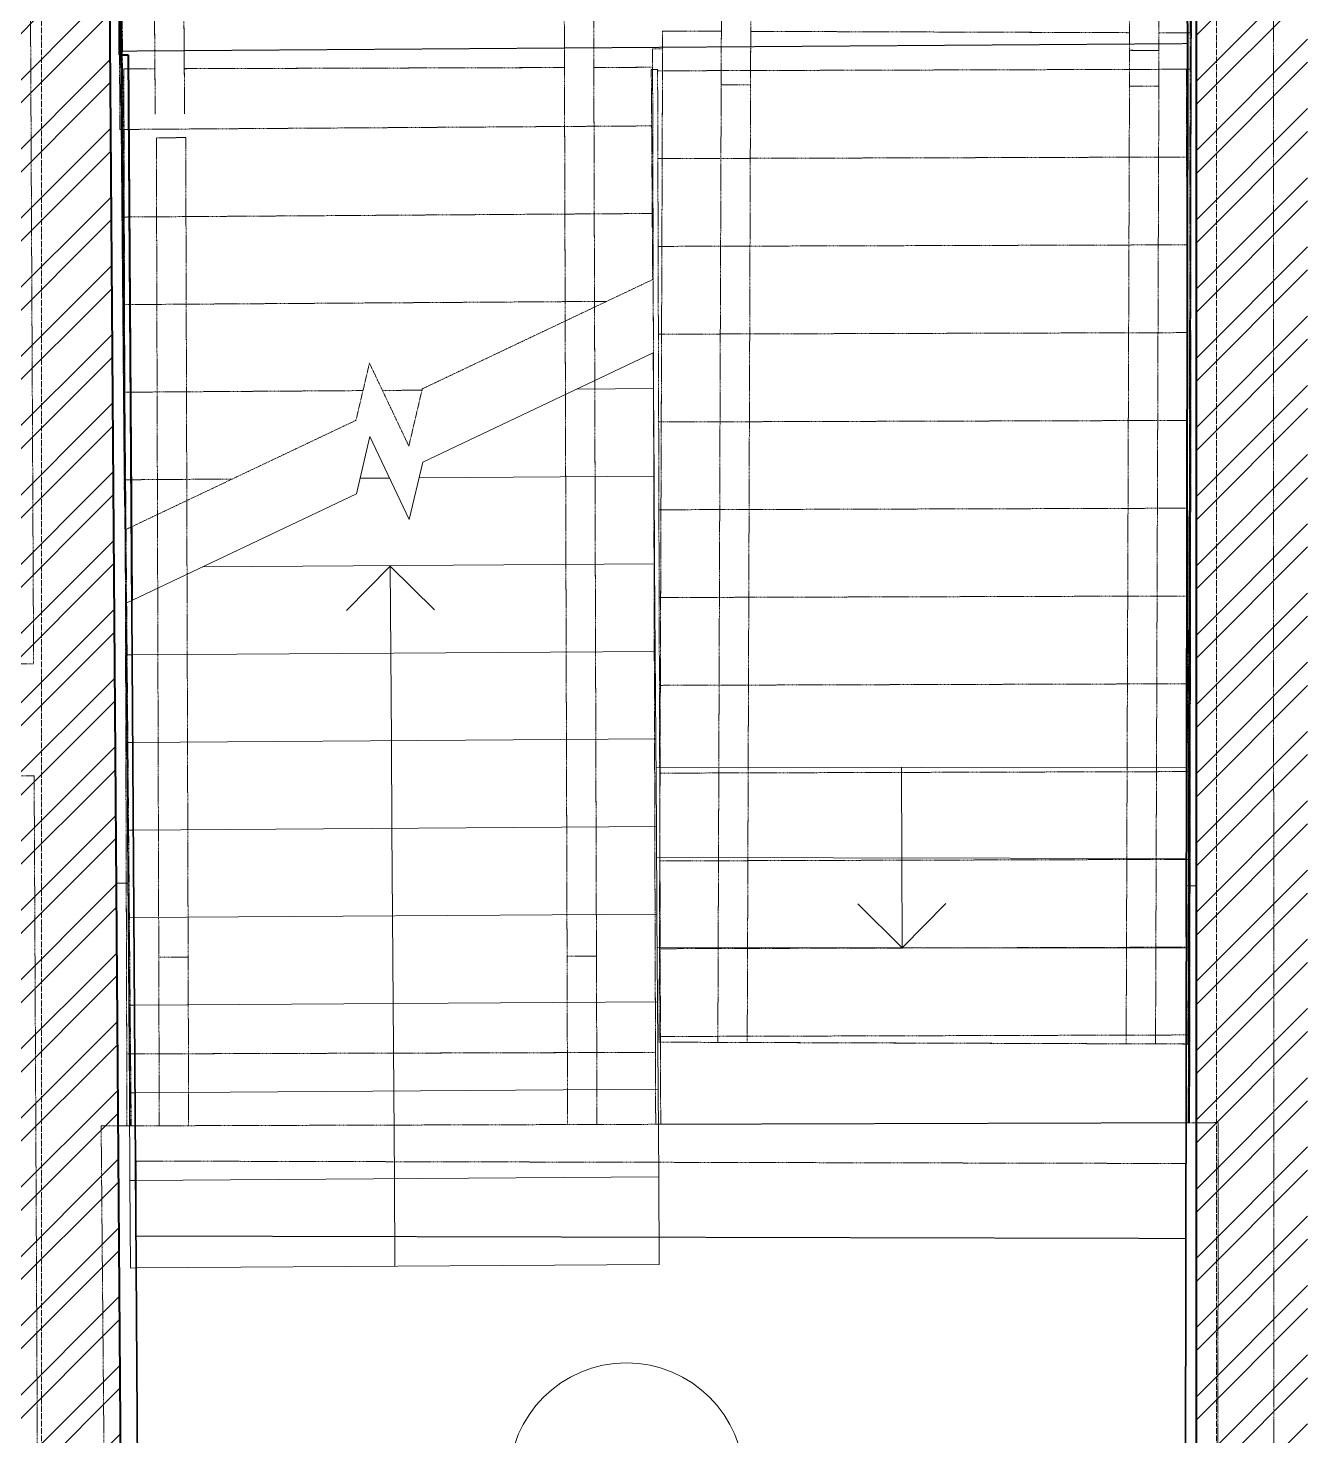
# Model space of a CAD drawing. Header units: millimetres. Extents: x 749182 to 2267578, y 70462 to 311449.
# Drawn here: x 2000584 to 2004927, y 89529 to 94322 of the extents above; entities that cross this region are included whole.
import ezdxf

# ---------------------------------------------------------------- set-up
doc = ezdxf.new("R2010")
doc.units = ezdxf.units.MM
for name, pattern in [('ADSK_Линия сетки', [25, 20, -2.5, 0, -2.5]), ('ADSK_Сверху', [4.5, 3, -1.5]), ('осеваяX2', [4, 2.5, -0.5, 0.5, -0.5])]:
    doc.linetypes.add(name, pattern=pattern)
for name, color, linetype, lineweight in [('Каркас', 7, 'Continuous', 9), ('Лестницы', 7, 'Continuous', 18), ('Марки помещений', 7, 'Continuous', 20), ('Оси', 165, 'осеваяX2', 13), ('Перекрытие', 7, 'Continuous', 18), ('Стены', 184, 'Continuous', 40), ('Стены внутренние', 7, 'Continuous', 18), ('Стены разрез', 7, 'Continuous', 35), ('Стрелки вверх', 7, 'Continuous', 18)]:
    doc.layers.add(name, color=color, linetype=linetype, lineweight=lineweight)
pattern_1 = [(45, (1958220.23, 75616.62), (-117.8655, 117.8655), []), (45, (1958298.8, 75616.62), (-117.8655, 117.8655), [])]

# ---------------------------------------------------------------- blocks, each defined once
blk = doc.blocks.new('Существующие стены 2 этаж - Существующие стены 2 этаж-699583-01 План 1-го этажа маркировочный')
at = {"layer": 'Стены', "color": 254, "linetype": 'ADSK_Сверху', "true_color": 0xe8c5d7}
for p, q in [((46315.7, 14978.7), (46325, 20337.6)), ((42694.2, 17077.2), (42680.7, 18627.3)), ((42680.7, 18627.3), (42712.5, 14968.1)), ((46320.4, 17676.5), (46315.7, 14978.7))]:
    blk.add_line(p, q, dxfattribs=at)
at = {"layer": 'Стены', "color": 254, "linetype": 'ADSK_Сверху', "true_color": 0xeacadb}
for p, q in [((42680.7, 18627.3), (42679.1, 18816.9)), ((42679.1, 18816.9), (42680.7, 18627.3))]:
    blk.add_line(p, q, dxfattribs=at)
blk = doc.blocks.new('Монолитная лестница - ___-819292-01 План 1-го этажа маркировочный')
at = {"layer": 'Лестницы', "color": 253, "linetype": 'ADSK_Сверху', "true_color": 0xaaaaaa}
for p, q in [((46113.3, 18508.1), (46113.7, 18630)), ((46213.7, 18629.6), (46113.7, 18630)), ((46213.7, 18629.6), (46213.3, 18507.8)), ((46113.3, 18508.1), (46102, 15247.5)), ((46213.3, 18507.8), (46113.3, 18508.1)), ((46213.3, 18507.8), (46202, 15247.1)), ((46102, 15247.5), (46202, 15247.1))]:
    blk.add_line(p, q, dxfattribs=at)
blk = doc.blocks.new('Монолитная лестница - ___-819290-01 План 1-го этажа маркировочный')
at = {"layer": 'Лестницы', "color": 253, "linetype": 'ADSK_Сверху', "true_color": 0xaaaaaa}
for p, q in [((42783.1, 20247.6), (42883.9, 20147.6)), ((42793.7, 18817.8), (42783.1, 20247.6)), ((42893.7, 18818.5), (42883.9, 20147.6)), ((42796.7, 18412.9), (42795.1, 18628.1)), ((42896.7, 18413.2), (42895.1, 18628.8))]:
    blk.add_line(p, q, dxfattribs=at)
at = {"layer": 'Лестницы', "color": 253, "linetype": 'ADSK_Сверху', "true_color": 0xb2b2b2}
for p, q in [((42795.1, 18628.1), (42793.7, 18817.8)), ((42895.1, 18628.8), (42893.7, 18818.5))]:
    blk.add_line(p, q, dxfattribs=at)
blk = doc.blocks.new('Монолитная лестница - ___-819288-01 План 1-го этажа маркировочный')
at = {"layer": 'Лестницы', "color": 253, "linetype": 'ADSK_Сверху', "true_color": 0xaaaaaa}
for p, q in [((46118.6, 20147.6), (46219, 20247.6)), ((46219, 20247.6), (46214.1, 18841.8)), ((46118.6, 20147.6), (46114.1, 18841)), ((46113.5, 18651.3), (46113.4, 18630)), ((46213.5, 18652), (46213.4, 18629.6)), ((46213.4, 18629.6), (46113.4, 18630))]:
    blk.add_line(p, q, dxfattribs=at)
at = {"layer": 'Лестницы', "color": 253, "linetype": 'ADSK_Сверху', "true_color": 0xb2b2b2}
for p, q in [((46114.1, 18841), (46113.5, 18651.3)), ((46214.1, 18841.8), (46213.5, 18652))]:
    blk.add_line(p, q, dxfattribs=at)
blk = doc.blocks.new('Монолитная лестница - ___-819287-01 План 1-го этажа маркировочный')
at = {"layer": 'Лестницы', "color": 253, "linetype": 'ADSK_Сверху', "true_color": 0xaaaaaa}
for p, q in [((42800.5, 18332.4), (42900.5, 18332.7)), ((42808.7, 15542), (42800.5, 18332.4)), ((42908.7, 15542.3), (42900.5, 18332.7)), ((42808.7, 15542), (42908.7, 15542.3)), ((42810.4, 14968.4), (42808.7, 15542)), ((42908.7, 15542.3), (42910.4, 14968.7))]:
    blk.add_line(p, q, dxfattribs=at)
blk = doc.blocks.new('Монолитная лестница - ___-818974-01 План 1-го этажа маркировочный')
at = {"layer": 'Лестницы', "color": 253, "linetype": 'ADSK_Сверху', "true_color": 0xaaaaaa}
for p, q in [((44724.4, 18831.3), (44724.8, 18934.8)), ((44724.8, 18934.8), (44824.8, 18934.4)), ((44824.8, 18934.4), (44824.4, 18832)), ((44723.3, 18512.9), (44723.7, 18641.6)), ((44823.7, 18642.3), (44823.3, 18512.6)), ((44723.3, 18512.9), (44712, 15252.3)), ((44823.3, 18512.6), (44723.3, 18512.9)), ((44823.3, 18512.6), (44812, 15252)), ((44712, 15252.3), (44812, 15252))]:
    blk.add_line(p, q, dxfattribs=at)
at = {"layer": 'Лестницы', "color": 253, "linetype": 'ADSK_Сверху', "true_color": 0xb2b2b2}
for p, q in [((44723.7, 18641.6), (44724.4, 18831.3)), ((44824.4, 18832), (44823.7, 18642.3))]:
    blk.add_line(p, q, dxfattribs=at)
blk = doc.blocks.new('Монолитная лестница - ___-818971-01 План 1-го этажа маркировочный')
at = {"layer": 'Лестницы', "color": 253, "linetype": 'ADSK_Сверху', "true_color": 0xaaaaaa}
for p, q in [((44188.8, 18900), (44189, 18827.5)), ((44289, 18828.2), (44289, 18836.3)), ((44189.6, 18637.8), (44198.7, 15546.1)), ((44298.7, 15546.4), (44289.6, 18638.5)), ((44198.7, 15546.1), (44298.7, 15546.4)), ((44200.4, 14972.5), (44198.7, 15546.1)), ((44298.7, 15546.4), (44300.4, 14972.8))]:
    blk.add_line(p, q, dxfattribs=at)
at = {"layer": 'Лестницы', "color": 253, "linetype": 'ADSK_Сверху', "true_color": 0xb2b2b2}
for p, q in [((44189, 18827.5), (44189.6, 18637.8)), ((44289.6, 18638.5), (44289, 18828.2))]:
    blk.add_line(p, q, dxfattribs=at)
blk = doc.blocks.new('Монолитная лестница - ___-707633-01 План 1-го этажа маркировочный')
at = {"layer": 'Лестницы', "color": 253, "linetype": 'ADSK_Сверху', "true_color": 0xaaaaaa}
for p, q in [((44523.7, 18635.5), (44522.7, 18328)), ((46322.6, 18321.7), (46323.7, 18629.2)), ((46323.7, 18629.2), (46323.4, 18629.2)), ((44522.7, 18328), (44521.6, 18020.5)), ((46321.6, 18014.2), (46322.6, 18321.7)), ((44521.6, 18020.5), (44520.5, 17713)), ((46320.5, 17706.7), (46321.6, 18014.2)), ((44520.5, 17713), (44519.5, 17405.5)), ((46320.4, 17676.5), (46320.5, 17706.7)), ((46319.5, 17399.2), (46320.4, 17676.5)), ((44519.5, 17405.5), (44518.4, 17098)), ((46318.4, 17091.8), (46319.5, 17399.2)), ((44518.4, 17098), (44517.3, 16790.5)), ((46317.3, 16784.3), (46318.4, 17091.8)), ((44517.3, 16790.5), (44516.3, 16483)), ((46316.3, 16476.8), (46317.3, 16784.3)), ((44516.3, 16483), (44515.2, 16175.5)), ((46315.2, 16169.3), (46316.3, 16476.8)), ((44515.2, 16175.5), (44514.1, 15868)), ((46314.1, 15861.8), (46315.2, 16169.3)), ((44514.1, 15868), (44513.1, 15560.5)), ((46313.1, 15554.3), (46314.1, 15861.8)), ((44513.1, 15560.5), (44512, 15253)), ((46312, 15246.8), (46313.1, 15554.3)), ((44512, 15253), (44712, 15252.3)), ((44812, 15252), (46102, 15247.5)), ((46202, 15247.1), (46312, 15246.8))]:
    blk.add_line(p, q, dxfattribs=at)
blk = doc.blocks.new('Монолитная лестница - ___-705494-01 План 1-го этажа маркировочный')
at = {"layer": 'Лестницы', "color": 253, "linetype": 'ADSK_Сверху', "true_color": 0xaaaaaa}
for p, q in [((43482.5, 20357.6), (42672.3, 20357.6)), ((42672.3, 20357.6), (42672.3, 20353.9)), ((42672.3, 20353.9), (42683.7, 18817)), ((46329.4, 20357.6), (43483.5, 20357.6)), ((46323.6, 18689.3), (46329.4, 20357.6)), ((46322.2, 18689.3), (46311.5, 18689.4)), ((46323.6, 18689.3), (46322.2, 18689.3)), ((46323.4, 18629.2), (46323.6, 18689.3)), ((42685.1, 18627.3), (42687.3, 18332.1)), ((44489.8, 18572.2), (44489.6, 18635.6)), ((44523.7, 18635.5), (44489.6, 18635.6)), ((44523.7, 18640.2), (44523.7, 18635.5)), ((42795.6, 18567.3), (42689.8, 18566.9)), ((42690.5, 18332.1), (42689.8, 18566.9)), ((44189.8, 18571.4), (42895.6, 18567.5)), ((44489.8, 18572.2), (44289.8, 18571.7)), ((44490.5, 18337.4), (44489.8, 18572.2)), ((42687.3, 18332.1), (42690.5, 18332.1))]:
    blk.add_line(p, q, dxfattribs=at)
at = {"layer": 'Лестницы', "color": 253, "linetype": 'ADSK_Сверху', "true_color": 0xb2b2b2}
for p, q in [((42683.7, 18817), (42685.1, 18627.3)), ((44523.9, 18695.6), (44523.7, 18640.2)), ((44723.9, 18694.9), (44523.9, 18695.6)), ((46113.6, 18690.1), (44823.9, 18694.5)), ((46311.5, 18689.4), (46213.6, 18689.7))]:
    blk.add_line(p, q, dxfattribs=at)
blk = doc.blocks.new('Монолитная лестница - ___-705102-01 План 1-го этажа маркировочный')
at = {"layer": 'Лестницы', "color": 253, "linetype": 'ADSK_Сверху', "true_color": 0xaaaaaa}
for p, q in [((42691.3, 18046.5), (42690.5, 18332.1)), ((44490.5, 18337.4), (44491.3, 18051.8)), ((42691.3, 18046.5), (42692.2, 17760.9)), ((44492.2, 17766.2), (44491.3, 18051.8)), ((42692.2, 17760.9), (42693, 17475.3)), ((44493, 17480.6), (44492.2, 17766.2)), ((42693, 17475.3), (42693.8, 17189.7)), ((44493.8, 17195), (44493, 17480.6)), ((42693.8, 17189.7), (42694.2, 17077.2)), ((44494.7, 16909.4), (44493.8, 17195)), ((42694.2, 17077.2), (42694.7, 16904.1)), ((42694.7, 16904.1), (42695.5, 16618.5)), ((44495.5, 16623.8), (44494.7, 16909.4)), ((42695.5, 16618.5), (42696.4, 16332.9)), ((44496.4, 16338.2), (44495.5, 16623.8)), ((42696.4, 16332.9), (42697.2, 16047.3)), ((44497.2, 16052.6), (44496.4, 16338.2)), ((42697.2, 16047.3), (42698.1, 15761.7)), ((44498, 15767), (44497.2, 16052.6)), ((42698.1, 15761.7), (42698.9, 15476.1)), ((44498.9, 15481.4), (44498, 15767)), ((44499.7, 15218.3), (44498.9, 15481.4)), ((42698.9, 15476.1), (42699.7, 15213)), ((42699.7, 15213), (42710.4, 15213.1)), ((42699.7, 15213), (42699.7, 15190.5)), ((42710.4, 15213.1), (44499.7, 15218.3)), ((44499.7, 15195.8), (44499.7, 15218.3)), ((44500.4, 14973.4), (44499.7, 15195.8)), ((42699.7, 15190.5), (42700.4, 14968.1))]:
    blk.add_line(p, q, dxfattribs=at)
blk = doc.blocks.new('ADSK_БалкаЖБ_Прямоугольная - 189_7х233мм-820221-01 План 1-го этажа маркировочный')
at = {"layer": 'Каркас', "color": 253, "linetype": 'ADSK_Сверху', "true_color": 0xaaaaaa}
for p, q in [((-1818.2, 94.8), (-1818.2, -94.9)), ((-1818.2, 94.8), (1818.2, 94.8)), ((1818.2, -94.9), (1818.2, 94.8)), ((-1818.2, -94.9), (1818.2, -94.9))]:
    blk.add_line(p, q, dxfattribs=at)
at = {"layer": 'Каркас', "color": 253, "linetype": 'ADSK_Сверху', "true_color": 0xb2b2b2}
for p, q in [((-1818.2, -94.9), (-1818.2, 94.8)), ((1818.2, 94.8), (-1818.2, 94.8)), ((1818.2, 94.8), (1818.2, -94.9)), ((-1818.2, -94.9), (1818.2, -94.9))]:
    blk.add_line(p, q, dxfattribs=at)
blk = doc.blocks.new('ADSK_БалкаЖБ_Прямоугольная - 255_1х247мм-819971-01 План 1-го этажа маркировочный')
at = {"layer": 'Каркас', "color": 253, "linetype": 'ADSK_Сверху', "true_color": 0xaaaaaa}
for p, q in [((-1787.2, 127.5), (-1787.2, -127.6)), ((-1787.2, 127.5), (1787.2, 127.5)), ((1787.2, -127.6), (1787.2, 127.5)), ((-1787.2, -127.6), (1787.2, -127.6))]:
    blk.add_line(p, q, dxfattribs=at)
at = {"layer": 'Каркас', "color": 253, "linetype": 'ADSK_Сверху', "true_color": 0xb2b2b2}
for p, q in [((-1787.2, -127.6), (-1787.2, 127.5)), ((1787.2, 127.5), (-1787.2, 127.5)), ((1787.2, 127.5), (1787.2, -127.6)), ((-1787.2, -127.6), (1787.2, -127.6))]:
    blk.add_line(p, q, dxfattribs=at)
blk = doc.blocks.new('Существующие стены 1 эт - Существующие стены 1 эт-653793-01 План 1-го этажа маркировочный')
at = {"layer": 'Стены'}
for p, q in [((46311.8, 18629.8), (46310.5, 18842.4)), ((42674.4, 18816.9), (42674.4, 18614.3)), ((42674.4, 18614.3), (42704.1, 18614.3)), ((42704.1, 18614.3), (42716.5, 16757.2)), ((46308, 16186.6), (46311.8, 18629.8)), ((46307.1, 15610.4), (46308, 16186.6))]:
    blk.add_line(p, q, dxfattribs=at)
at = {"layer": 'Стены разрез'}
for p, q in [((46310.5, 18842.4), (46311.8, 18629.8)), ((42674.4, 18614.3), (42674.4, 18816.9)), ((42704.1, 18614.3), (42674.4, 18614.3)), ((42742.3, 12924.4), (42704.1, 18614.3)), ((46311.8, 18629.8), (46303.4, 13275.5))]:
    blk.add_line(p, q, dxfattribs=at)
blk = doc.blocks.new('ADSK_Марка_Помещение_ОдноЗначение - Номер-247393-01 План 1-го этажа маркировочный')
at = {"layer": 'Марки помещений'}
blk.add_circle((0, 0), 4, dxfattribs=at)

msp = doc.modelspace()

# ---------------------------------------------------------------- hatches: boundary and pattern name
at = {"layer": 'Стены внутренние', "lineweight": 9}
h = msp.add_hatch(dxfattribs=at)
h.set_pattern_fill('FP_1', color=256, style=0, pattern_type=2)
h.set_pattern_definition(pattern_1)
h.paths.add_polyline_path([(2000526.7946, 88514.7183), (2000906.778, 88518.3612), (2000850.5644, 96042.0968), (2000470.575, 96039.2577), (2000526.7674, 88518.3612)])
h = msp.add_hatch(dxfattribs=at)
h.set_pattern_fill('FP_1', color=256, style=0, pattern_type=2)
h.set_pattern_definition(pattern_1)
h.paths.add_polyline_path([(2004560.078, 88553.3853), (2004940.078, 88557.0283), (2004940.078, 96011.6387), (2004763.4379, 96012.4543), (2004763.4379, 96040.6773), (2004560.078, 96040.6773), (2004560.078, 88596.5503)])

# ---------------------------------------------------------------- linework, layer by layer
at = {"layer": 'Лестницы', "linetype": 'ADSK_Сверху'}
for p, q in [((2000888.5226, 95971.4941), (2000896.3867, 93977.1564)), ((2004543.7182, 94182.1953), (2004549.8762, 95960.5283)), ((2002705.5451, 94181.1664), (2002727.109, 94181.1281)), ((2002706.8327, 93989.307), (2002705.5451, 94181.1664)), ((2002727.109, 94181.1281), (2002727.1216, 94176.8439)), ((2004527.1138, 94182.1464), (2002727.1216, 94176.8439)), ((2004527.1138, 94182.1464), (2002727.1216, 94176.8439)), ((2004527.1138, 94182.1464), (2004543.7182, 94182.1953)), ((2004527.1138, 94182.1464), (2004537.6798, 90595.362)), ((2002727.1216, 94176.8439), (2002737.6877, 90590.0595)), ((2000906.8733, 93977.2267), (2002706.8327, 93989.307)), ((2000906.8733, 93977.2267), (2002706.8327, 93989.307)), ((2002710.3436, 93466.1957), (2002706.8327, 93989.307)), ((2000896.3867, 93977.1564), (2000906.8733, 93977.2267)), ((2000914.1691, 92890.1539), (2000906.8733, 93977.2267)), ((2004527.9943, 93883.2477), (2002728.0021, 93877.9452)), ((2004527.9943, 93883.2477), (2002728.0021, 93877.9452)), ((2000908.8746, 93679.0334), (2002708.834, 93691.1137)), ((2000908.8746, 93679.0334), (2002708.834, 93691.1137)), ((2004528.8748, 93584.349), (2002728.8826, 93579.0465)), ((2004528.8748, 93584.349), (2002728.8826, 93579.0465)), ((2002710.3436, 93466.1957), (2001926.1118, 93094.0745)), ((2000910.8759, 93380.8402), (2002553.6961, 93391.8658)), ((2000910.8759, 93380.8402), (2002553.6961, 93391.8658)), ((2004529.7553, 93285.4503), (2002729.7631, 93280.1478)), ((2004529.7553, 93285.4503), (2002729.7631, 93280.1478)), ((2001746.1974, 93181.6523), (2001700.249, 92986.9017)), ((2001880.1634, 92899.3239), (2001746.1974, 93181.6523)), ((2000912.8772, 93082.6469), (2001724.1232, 93088.0915)), ((2000912.8772, 93082.6469), (2001724.1232, 93088.0915)), ((2001790.3814, 93088.5362), (2001925.0183, 93089.4398)), ((2001790.3814, 93088.5362), (2001925.0183, 93089.4398)), ((2001926.1118, 93094.0745), (2001880.1634, 92899.3239)), ((2001700.249, 92986.9017), (2000916.0172, 92614.7805)), ((2004530.6358, 92986.5516), (2002730.6436, 92981.2491)), ((2004530.6358, 92986.5516), (2002730.6436, 92981.2491)), ((2000916.0172, 92614.7805), (2000914.1691, 92890.1539)), ((2000914.8785, 92784.4536), (2000934.0121, 92784.582)), ((2000914.8785, 92784.4536), (2000934.0121, 92784.582)), ((2000934.0121, 92784.582), (2001278.7435, 92786.8956)), ((2000934.0121, 92784.582), (2001278.7435, 92786.8956)), ((2004531.5163, 92687.6529), (2002731.5241, 92682.3504)), ((2004531.5163, 92687.6529), (2002731.5241, 92682.3504)), ((2004532.3968, 92388.7542), (2002732.4046, 92383.4517)), ((2004532.3968, 92388.7542), (2002732.4046, 92383.4517)), ((2004533.2773, 92089.8555), (2002733.2851, 92084.553)), ((2004533.2773, 92089.8555), (2002733.2851, 92084.553)), ((2004534.1578, 91790.9568), (2002734.1656, 91785.6543)), ((2004534.1578, 91790.9568), (2002734.1656, 91785.6543)), ((2004535.0383, 91492.0581), (2002735.0461, 91486.7556)), ((2004535.0383, 91492.0581), (2002735.0461, 91486.7556)), ((2004535.9188, 91193.1594), (2002735.9267, 91187.8569)), ((2004535.9188, 91193.1594), (2002735.9267, 91187.8569)), ((2004536.7993, 90894.2607), (2002736.8072, 90888.9582)), ((2004536.7993, 90894.2607), (2002736.8072, 90888.9582)), ((2004537.6798, 90595.362), (2002737.6877, 90590.0595))]:
    msp.add_line(p, q, dxfattribs=at)
at = {"layer": 'Лестницы', "color": 253, "linetype": 'ADSK_Сверху', "true_color": 0xaaaaaa}
for p, q in [((2004543.8086, 94305.9436), (2004549.5856, 95974.2503)), ((2004542.3942, 94305.9485), (2004531.7288, 94305.9854)), ((2004543.8086, 94305.9436), (2004542.3942, 94305.9485)), ((2004543.6005, 94245.8617), (2004543.8086, 94305.9436)), ((2000905.3674, 94243.9041), (2000907.5574, 93948.6954)), ((2001016.9606, 94029.5513), (2001015.3647, 94244.6759)), ((2001116.9612, 94029.8459), (2001115.3623, 94245.3776)), ((2002409.8104, 94254.46), (2002418.918, 91162.7532)), ((2002518.9175, 91163.0478), (2002509.8087, 94255.1617)), ((2002710.0049, 94188.8596), (2002709.8183, 94252.2117)), ((2002743.9494, 94252.0935), (2002709.8183, 94252.2117)), ((2002743.9494, 94252.0935), (2002742.8846, 93944.5954)), ((2002743.9657, 94256.8046), (2002743.9494, 94252.0935)), ((2002943.5263, 94129.5615), (2002943.9718, 94258.208)), ((2003043.9748, 94258.9096), (2003043.5257, 94129.2152)), ((2004333.518, 94124.7482), (2004333.9399, 94246.5877)), ((2004333.6758, 94267.9588), (2004333.6018, 94246.5889)), ((2004433.6012, 94246.2426), (2004333.6018, 94246.5889)), ((2004433.9393, 94246.2414), (2004333.9399, 94246.5877)), ((2004433.9393, 94246.2414), (2004433.5174, 94124.4019)), ((2004433.6788, 94268.6604), (2004433.6012, 94246.2426)), ((2004542.8738, 93938.3624), (2004543.9386, 94245.8605)), ((2004543.9386, 94245.8605), (2004543.6005, 94245.8617)), ((2001015.8158, 94183.8688), (2000910.0127, 94183.5571)), ((2000910.7046, 93948.7047), (2000910.0127, 94183.5571)), ((2002410.0062, 94187.9758), (2001115.8164, 94184.1634)), ((2002710.0049, 94188.8596), (2002510.0058, 94188.2704)), ((2002710.6968, 93954.0071), (2002710.0049, 94188.8596)), ((2002943.5263, 94129.5615), (2002932.2353, 90868.9213)), ((2003043.5257, 94129.2152), (2002943.5263, 94129.5615)), ((2003043.5257, 94129.2152), (2003032.2347, 90868.575)), ((2004333.518, 94124.7482), (2004322.227, 90864.108)), ((2004433.5174, 94124.4019), (2004333.518, 94124.7482)), ((2004433.5174, 94124.4019), (2004422.2264, 90863.7617)), ((2000907.5574, 93948.6954), (2000910.7046, 93948.7047)), ((2000911.5459, 93663.1059), (2000910.7046, 93948.7047)), ((2001020.7041, 93949.0287), (2001120.7037, 93949.3233)), ((2001028.924, 91158.6585), (2001020.7041, 93949.0287)), ((2001128.9236, 91158.9531), (2001120.7037, 93949.3233)), ((2002710.6968, 93954.0071), (2002711.5381, 93668.4084)), ((2002742.8846, 93944.5954), (2002741.8198, 93637.0972)), ((2004541.809, 93630.8642), (2004542.8738, 93938.3624)), ((2000911.5459, 93663.1059), (2000912.3872, 93377.5072)), ((2002712.3794, 93382.8096), (2002711.5381, 93668.4084)), ((2002741.8198, 93637.0972), (2002740.755, 93329.5991)), ((2004540.7442, 93323.366), (2004541.809, 93630.8642)), ((2000912.3872, 93377.5072), (2000913.2285, 93091.9084)), ((2002713.2207, 93097.2109), (2002712.3794, 93382.8096)), ((2002740.755, 93329.5991), (2002739.6902, 93022.1009)), ((2004540.6395, 93293.118), (2004540.7442, 93323.366)), ((2004539.6794, 93015.8679), (2004540.6395, 93293.118)), ((2000913.2285, 93091.9084), (2000914.0699, 92806.3097)), ((2002714.062, 92811.6121), (2002713.2207, 93097.2109)), ((2002739.6902, 93022.1009), (2002738.6254, 92714.6028)), ((2004538.6146, 92708.3697), (2004539.6794, 93015.8679)), ((2000914.0699, 92806.3097), (2000914.4012, 92693.8357)), ((2002714.9034, 92526.0133), (2002714.062, 92811.6121)), ((2000914.4012, 92693.8357), (2000914.9112, 92520.7109)), ((2002738.6254, 92714.6028), (2002737.5606, 92407.1046)), ((2004537.5498, 92400.8716), (2004538.6146, 92708.3697)), ((2000914.9112, 92520.7109), (2000915.7525, 92235.1121)), ((2002715.7447, 92240.4146), (2002714.9034, 92526.0133)), ((2002737.5606, 92407.1046), (2002736.4958, 92099.6064)), ((2004536.485, 92093.3734), (2004537.5498, 92400.8716)), ((2000915.7525, 92235.1121), (2000916.5938, 91949.5134)), ((2002716.586, 91954.8158), (2002715.7447, 92240.4146)), ((2002736.4958, 92099.6064), (2002735.431, 91792.1083)), ((2004535.4202, 91785.8753), (2004536.485, 92093.3734)), ((2000916.5938, 91949.5134), (2000917.4351, 91663.9146)), ((2002717.4273, 91669.2171), (2002716.586, 91954.8158)), ((2002735.431, 91792.1083), (2002734.3661, 91484.6101)), ((2004534.3554, 91478.3771), (2004535.4202, 91785.8753)), ((2000917.4351, 91663.9146), (2000918.2765, 91378.3159)), ((2002718.2686, 91383.6183), (2002717.4273, 91669.2171)), ((2002734.3661, 91484.6101), (2002733.3013, 91177.112)), ((2004533.2905, 91170.879), (2004534.3554, 91478.3771)), ((2000918.2765, 91378.3159), (2000919.1178, 91092.7171)), ((2002719.11, 91098.0195), (2002718.2686, 91383.6183)), ((2001028.924, 91158.6585), (2001128.9236, 91158.9531)), ((2001030.6138, 90585.0308), (2001028.924, 91158.6585)), ((2001128.9236, 91158.9531), (2001130.6134, 90585.3254)), ((2002418.918, 91162.7532), (2002518.9175, 91163.0478)), ((2002420.6078, 90589.1254), (2002418.918, 91162.7532)), ((2002518.9175, 91163.0478), (2002520.6073, 90589.42)), ((2002733.3013, 91177.112), (2002732.2365, 90869.6138)), ((2004532.2257, 90863.3808), (2004533.2905, 91170.879)), ((2000919.1178, 91092.7171), (2000919.8927, 90829.6558)), ((2002719.8849, 90834.9583), (2002719.11, 91098.0195)), ((2000919.8927, 90829.6558), (2000930.6078, 90829.6874)), ((2000919.8927, 90829.6558), (2000919.9591, 90807.1183)), ((2000930.6078, 90829.6874), (2002719.8849, 90834.9583)), ((2002719.9513, 90812.4208), (2002719.8849, 90834.9583)), ((2002732.2365, 90869.6138), (2002932.2353, 90868.9213)), ((2002932.2353, 90868.9213), (2003032.2347, 90868.575)), ((2003032.2347, 90868.575), (2004322.227, 90864.108)), ((2004322.227, 90864.108), (2004422.2264, 90863.7617)), ((2004422.2264, 90863.7617), (2004532.2257, 90863.3808)), ((2000919.9591, 90807.1183), (2000920.6143, 90584.7067)), ((2002720.6065, 90590.0092), (2002719.9513, 90812.4208))]:
    msp.add_line(p, q, dxfattribs=at)
at = {"layer": 'Лестницы', "color": 253, "linetype": 'ADSK_Сверху', "true_color": 0xb2b2b2}
for p, q in [((2000903.9602, 94433.5989), (2000905.3674, 94243.9041)), ((2001015.3647, 94244.6759), (2001013.9575, 94434.3707)), ((2001115.3623, 94245.3776), (2001113.955, 94435.0724)), ((2002409.2515, 94444.1608), (2002409.8104, 94254.46)), ((2002509.8087, 94255.1617), (2002509.2499, 94444.8624)), ((2002943.9718, 94258.208), (2002944.6287, 94447.9172)), ((2003044.6318, 94448.6189), (2003043.9748, 94258.9096)), ((2004334.3327, 94457.6681), (2004333.6758, 94267.9588)), ((2004434.3357, 94458.3697), (2004433.6788, 94268.6604)), ((2002744.1575, 94312.1755), (2002743.9657, 94256.8046)), ((2002944.1563, 94311.4829), (2002744.1575, 94312.1755)), ((2004333.8098, 94306.6708), (2003044.1557, 94311.1366)), ((2004531.7288, 94305.9854), (2004433.8092, 94306.3245))]:
    msp.add_line(p, q, dxfattribs=at)
at = {"layer": 'Лестницы'}
for p, q in [((2002712.0214, 93216.2013), (2001927.7896, 92844.0801)), ((2002712.8366, 93094.7271), (2002712.0214, 93216.2013)), ((2002452.3345, 93092.9788), (2002712.8366, 93094.7271)), ((2002452.3345, 93092.9788), (2002712.8366, 93094.7271)), ((2002714.8379, 92796.5339), (2002712.8366, 93094.7271)), ((2001747.8752, 92931.658), (2001701.9268, 92736.9073)), ((2001881.8412, 92649.3295), (2001747.8752, 92931.658)), ((2001927.7896, 92844.0801), (2001881.8412, 92649.3295)), ((2001714.4106, 92789.8196), (2001814.8582, 92790.4937)), ((2001714.4106, 92789.8196), (2001814.8582, 92790.4937)), ((2001915.3058, 92791.1679), (2002714.8379, 92796.5339)), ((2001915.3058, 92791.1679), (2002714.8379, 92796.5339)), ((2002716.8392, 92498.3406), (2002714.8379, 92796.5339)), ((2001701.9268, 92736.9073), (2000917.695, 92364.7862)), ((2001177.3819, 92488.0086), (2002716.8392, 92498.3406)), ((2001177.3819, 92488.0086), (2002716.8392, 92498.3406)), ((2002718.8405, 92200.1473), (2002716.8392, 92498.3406)), ((2000918.8811, 92188.067), (2000917.695, 92364.7862)), ((2000918.8811, 92188.067), (2000938.0147, 92188.1954)), ((2000918.8811, 92188.067), (2000938.0147, 92188.1954)), ((2000920.8824, 91889.8737), (2000918.8811, 92188.067)), ((2000938.0147, 92188.1954), (2002718.8405, 92200.1473)), ((2000938.0147, 92188.1954), (2002718.8405, 92200.1473)), ((2002720.8418, 91901.954), (2002718.8405, 92200.1473)), ((2000920.8824, 91889.8737), (2000940.016, 91890.0022)), ((2000920.8824, 91889.8737), (2000940.016, 91890.0022)), ((2000922.8837, 91591.6805), (2000920.8824, 91889.8737)), ((2000940.016, 91890.0022), (2002720.8418, 91901.954)), ((2000940.016, 91890.0022), (2002720.8418, 91901.954)), ((2002722.8431, 91603.7607), (2002720.8418, 91901.954)), ((2004528.1938, 91803.169), (2002721.4856, 91806.0249)), ((2004528.1938, 91803.169), (2002721.4856, 91806.0249)), ((2004528.1938, 91803.169), (2004527.7075, 91495.4896)), ((2000922.8837, 91591.6805), (2000942.0173, 91591.8089)), ((2000922.8837, 91591.6805), (2000942.0173, 91591.8089)), ((2000924.8849, 91293.4872), (2000922.8837, 91591.6805)), ((2000942.0173, 91591.8089), (2002722.8431, 91603.7607)), ((2000942.0173, 91591.8089), (2002722.8431, 91603.7607)), ((2002724.8444, 91305.5674), (2002722.8431, 91603.7607)), ((2004527.7075, 91495.4896), (2002723.5506, 91498.3414)), ((2004527.7075, 91495.4896), (2002723.5506, 91498.3414)), ((2004527.7075, 91495.4896), (2004527.2236, 91189.3955)), ((2000944.0186, 91293.6156), (2002724.8444, 91305.5674)), ((2000944.0186, 91293.6156), (2002724.8444, 91305.5674)), ((2002726.8457, 91007.3742), (2002724.8444, 91305.5674)), ((2000924.8849, 91293.4872), (2000944.0186, 91293.6156)), ((2000924.8849, 91293.4872), (2000944.0186, 91293.6156)), ((2000926.8862, 90995.2939), (2000924.8849, 91293.4872)), ((2004527.2236, 91189.3955), (2002725.605, 91192.2433)), ((2000926.8862, 90995.2939), (2000946.0199, 90995.4223)), ((2000926.8862, 90995.2939), (2000946.0199, 90995.4223)), ((2000928.8875, 90697.1006), (2000926.8862, 90995.2939)), ((2000946.0199, 90995.4223), (2002726.8457, 91007.3742)), ((2000946.0199, 90995.4223), (2002726.8457, 91007.3742)), ((2002728.847, 90709.1809), (2002726.8457, 91007.3742)), ((2000928.8875, 90697.1006), (2000948.0212, 90697.229)), ((2000928.8875, 90697.1006), (2000948.0212, 90697.229)), ((2000930.8888, 90398.9073), (2000928.8875, 90697.1006)), ((2000948.0212, 90697.229), (2002728.847, 90709.1809)), ((2000948.0212, 90697.229), (2002728.847, 90709.1809)), ((2002730.8483, 90410.9876), (2002728.847, 90709.1809)), ((2000930.8888, 90398.9073), (2000950.0225, 90399.0357)), ((2000930.8888, 90398.9073), (2000950.0225, 90399.0357)), ((2000932.8901, 90100.714), (2000930.8888, 90398.9073)), ((2000950.0225, 90399.0357), (2002730.8483, 90410.9876)), ((2000950.0225, 90399.0357), (2002730.8483, 90410.9876)), ((2002732.8496, 90112.7943), (2002730.8483, 90410.9876)), ((2000952.0238, 90100.8424), (2002732.8496, 90112.7943)), ((2000952.0238, 90100.8424), (2002732.8496, 90112.7943)), ((2000932.8901, 90100.714), (2000952.0238, 90100.8424)), ((2000932.8901, 90100.714), (2000952.0238, 90100.8424))]:
    msp.add_line(p, q, dxfattribs=at)
at = {"layer": 'Оси', "linetype": 'ADSK_Линия сетки'}
for p, q in [((2004630.1361, 71313.2448), (2004630.1361, 120151.4054)), ((2000630.1361, 71313.2448), (2000630.1361, 97285.4199))]:
    msp.add_line(p, q, dxfattribs=at)
at = {"layer": 'Перекрытие', "linetype": 'ADSK_Сверху'}
for p, q in [((2000583.7996, 96150.9274), (2000602.8049, 92158.3298)), ((2004824.8759, 88447.4484), (2004823.6974, 96115.0131)), ((2000602.8049, 92158.3298), (2000279.9411, 92158.3298)), ((2000279.9411, 91776.2621), (2000604.6236, 91776.2621)), ((2000604.6236, 91776.2621), (2000615.6057, 89469.1872)), ((2000832.7361, 90584.4479), (2004635.9661, 90595.6515)), ((2000851.2137, 88459.0879), (2000832.7361, 90584.4479)), ((2004635.9661, 90595.6515), (2004632.3002, 88479.737))]:
    msp.add_line(p, q, dxfattribs=at)
at = {"layer": 'Перекрытие'}
for p, q in [((2000885.1665, 91410.8817), (2000924.0977, 91410.7918)), ((2004527.5604, 91402.478), (2004560.078, 91402.403))]:
    msp.add_line(p, q, dxfattribs=at)
at = {"layer": 'Стены внутренние', "lineweight": 40}
for p, q in [((2000906.778, 88518.3612), (2000850.5644, 96042.0968)), ((2004560.078, 96040.6773), (2004560.078, 88553.3853))]:
    msp.add_line(p, q, dxfattribs=at)
at = {"layer": 'Стрелки вверх'}
for p, q in [((2001816.8716, 92490.5005), (2001667.8816, 92339.4972)), ((2001818.8608, 92194.1072), (2001816.8716, 92490.5005)), ((2001816.8716, 92490.5005), (2001967.8749, 92341.5105)), ((2001820.8621, 91895.9139), (2001818.8608, 92194.1072)), ((2001822.8634, 91597.7206), (2001820.8621, 91895.9139)), ((2003557.5773, 91804.7033), (2003558.3666, 91497.0218)), ((2001824.8647, 91299.5273), (2001822.8634, 91597.7206)), ((2003558.3666, 91497.0218), (2003559.1518, 91190.9257)), ((2003559.1518, 91190.9257), (2003408.7675, 91340.5404)), ((2003559.1518, 91190.9257), (2003708.7665, 91341.31)), ((2001826.866, 91001.334), (2001824.8647, 91299.5273)), ((2001828.8673, 90703.1407), (2001826.866, 91001.334)), ((2001830.8686, 90404.9475), (2001828.8673, 90703.1407)), ((2001832.8699, 90106.7542), (2001830.8686, 90404.9475))]:
    msp.add_line(p, q, dxfattribs=at)

# ---------------------------------------------------------------- block references
at = {"layer": 'Каркас', "color": 253, "linetype": 'ADSK_Сверху', "true_color": 0xaaaaaa}
for name, p, rotation in [('ADSK_БалкаЖБ_Прямоугольная - 189_7х233мм-820221-01 План 1-го этажа маркировочный', (2002713.1408, 94351.4407), 180.4020077192903), ('ADSK_БалкаЖБ_Прямоугольная - 255_1х247мм-819971-01 План 1-го этажа маркировочный', (2002738.7722, 90333.0579), 179.867738509371)]:
    msp.add_blockref(name, p, dxfattribs=dict(at, rotation=rotation))
at = {"layer": 'Лестницы', "color": 253, "linetype": 'ADSK_Сверху', "true_color": 0xaaaaaa}
for name in ['Монолитная лестница - ___-705494-01 План 1-го этажа маркировочный', 'Монолитная лестница - ___-819290-01 План 1-го этажа маркировочный', 'Монолитная лестница - ___-819288-01 План 1-го этажа маркировочный', 'Монолитная лестница - ___-818971-01 План 1-го этажа маркировочный', 'Монолитная лестница - ___-818974-01 План 1-го этажа маркировочный', 'Монолитная лестница - ___-707633-01 План 1-го этажа маркировочный', 'Монолитная лестница - ___-819292-01 План 1-го этажа маркировочный', 'Монолитная лестница - ___-705102-01 План 1-го этажа маркировочный', 'Монолитная лестница - ___-819287-01 План 1-го этажа маркировочный']:
    msp.add_blockref(name, (1958220.2258, 75616.6187), dxfattribs=at)
at = {"layer": 'Марки помещений', "xscale": 99.99999999999993, "yscale": 99.99999999999993, "zscale": 99.99999999999993}
msp.add_blockref('ADSK_Марка_Помещение_ОдноЗначение - Номер-247393-01 План 1-го этажа маркировочный', (2002621.4564, 89377.747), dxfattribs=at)
at = {"layer": 'Стены', "color": 254, "linetype": 'ADSK_Сверху', "true_color": 0xe8c5d7}
msp.add_blockref('Существующие стены 2 этаж - Существующие стены 2 этаж-699583-01 План 1-го этажа маркировочный', (1958220.2258, 75616.6187), dxfattribs=at)
at = {"layer": 'Стены', "color": 243, "true_color": 0xbb5389}
msp.add_blockref('Существующие стены 1 эт - Существующие стены 1 эт-653793-01 План 1-го этажа маркировочный', (1958220.2258, 75616.6187), dxfattribs=at)

doc.saveas('drawing.dxf')
